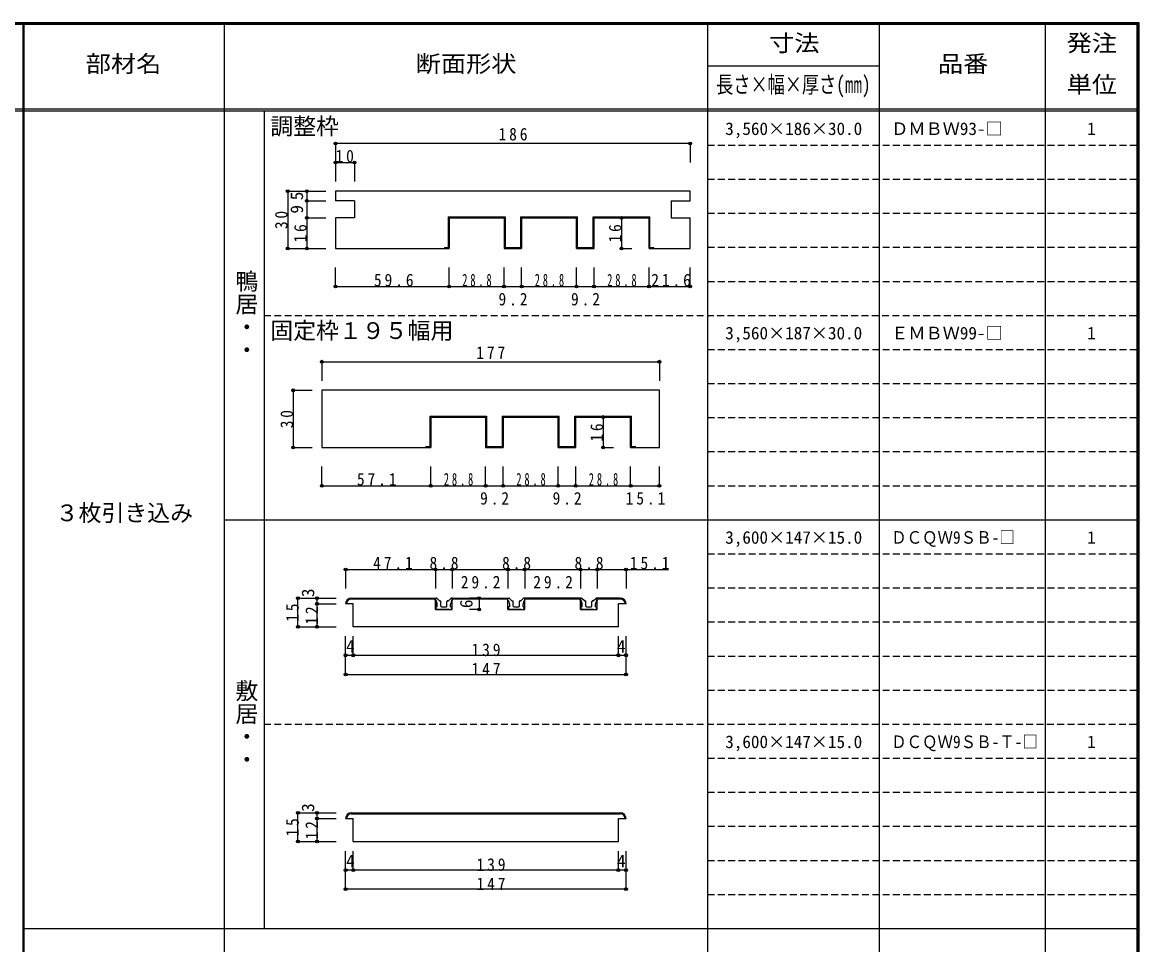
# Model space of a CAD drawing. Units: millimetres, scale not verified. Extents: x -600 to 570, y -431 to 418.
# Drawn here: x -15 to 570, y -66 to 418 of the extents above; entities that cross this region are included whole.
import ezdxf
from ezdxf.enums import TextEntityAlignment as Align

# ---------------------------------------------------------------- set-up
doc = ezdxf.new("R2010")
doc.units = ezdxf.units.MM
doc.header["$LTSCALE"] = 3
doc.header["$PDMODE"] = 32
doc.header["$PDSIZE"] = 1.5
doc.linetypes.add('DASHED1', pattern=[1.8, 1.2, -0.6])
for name, color, linetype in [('0-4', 3, 'Continuous'), ('0-7', 7, 'Continuous'), ('0-A', 7, 'Continuous'), ('0-B', 7, 'Continuous'), ('F-1', 7, 'DASHED1'), ('F-A', 7, 'Continuous')]:
    doc.layers.add(name, color=color, linetype=linetype)
doc.styles.add('@ＭＳ ゴシック', font='')
doc.styles.add('ＭＳ ゴシック', font='')
doc.styles.get('@ＭＳ ゴシック').set_extended_font_data('@MS Gothic')
doc.styles.get('ＭＳ ゴシック').set_extended_font_data('MS Gothic')

msp = doc.modelspace()

# ---------------------------------------------------------------- linework, layer by layer
at = {"layer": '0-4'}
for p, q in [((334.899, 328.989), (148.899, 328.989)), ((148.899, 328.989), (148.899, 323.989)), ((158.899, 323.989), (148.899, 323.989)), ((158.899, 323.989), (158.899, 314.989)), ((324.899, 323.989), (324.899, 314.989)), ((207.999, 315.489), (207.999, 299.489)), ((208.499, 314.989), (237.299, 314.989)), ((208.499, 314.989), (208.499, 298.989)), ((245.999, 315.489), (275.799, 315.489)), ((245.999, 315.489), (245.999, 299.489)), ((246.499, 314.989), (275.299, 314.989)), ((246.499, 314.989), (246.499, 298.989)), ((275.299, 298.989), (275.299, 314.989)), ((275.799, 299.489), (275.799, 315.489)), ((284.499, 314.989), (313.299, 314.989)), ((313.299, 298.989), (313.299, 314.989)), ((313.799, 299.489), (313.799, 315.489)), ((324.899, 314.989), (334.899, 314.989)), ((334.899, 298.989), (334.899, 314.989)), ((148.899, 298.989), (208.499, 298.989)), ((205.999, 299.489), (207.999, 299.489)), ((205.999, 299.489), (205.999, 298.989)), ((313.299, 298.989), (334.899, 298.989)), ((313.799, 299.489), (315.799, 299.489)), ((315.799, 298.989), (315.799, 299.489)), ((198.35, 211.071), (198.35, 195.071)), ((236.35, 211.071), (266.15, 211.071)), ((236.35, 211.071), (236.35, 195.071)), ((266.15, 195.071), (266.15, 211.071)), ((304.15, 195.071), (304.15, 211.071)), ((198.85, 210.571), (227.65, 210.571)), ((198.85, 210.571), (198.85, 194.571)), ((236.85, 210.571), (265.65, 210.571)), ((236.85, 210.571), (236.85, 194.571)), ((265.65, 194.571), (265.65, 210.571)), ((274.85, 210.571), (303.65, 210.571)), ((303.65, 194.571), (303.65, 210.571)), ((141.75, 194.571), (198.85, 194.571)), ((196.35, 195.071), (198.35, 195.071)), ((196.35, 195.071), (196.35, 194.571)), ((303.65, 194.571), (318.75, 194.571)), ((304.15, 195.071), (306.15, 195.071)), ((306.15, 194.571), (306.15, 195.071)), ((158.25, 112.643), (154.25, 112.643)), ((157.25, 115.643), (201.35, 115.643)), ((201.35, 115.143), (157.25, 115.143)), ((158.25, 100.643), (158.25, 112.643)), ((201.35, 109.643), (201.35, 115.643)), ((210.15, 109.643), (210.15, 115.643)), ((210.15, 115.643), (239.35, 115.643)), ((210.15, 109.643), (210.15, 115.202)), ((239.35, 115.143), (210.15, 115.143)), ((239.35, 109.643), (239.35, 115.643)), ((239.35, 109.643), (239.35, 115.143)), ((277.35, 115.643), (248.15, 115.643)), ((248.15, 109.643), (248.15, 115.643)), ((248.15, 109.643), (248.15, 115.143)), ((277.35, 115.143), (248.15, 115.143)), ((277.35, 109.643), (277.35, 115.643)), ((298.25, 115.643), (286.15, 115.643)), ((286.15, 109.643), (286.15, 115.643)), ((286.15, 109.643), (286.15, 115.202)), ((298.25, 115.143), (286.15, 115.143)), ((297.25, 100.643), (297.25, 112.643)), ((301.25, 112.643), (297.25, 112.643)), ((239.35, 109.643), (248.15, 109.643)), ((297.25, 100.643), (158.25, 100.643)), ((154.25, 0.048), (158.25, 0.048)), ((157.25, 3.048), (298.25, 3.048)), ((157.25, 2.548), (298.25, 2.548)), ((158.25, -11.952), (158.25, 0.048)), ((297.25, 0.048), (301.25, 0.048)), ((297.25, -11.952), (297.25, 0.048)), ((158.25, -11.952), (297.25, -11.952))]:
    msp.add_line(p, q, dxfattribs=at)
for points in [[(324.899, 323.989), (334.899, 323.989), (334.899, 328.989)], [(158.899, 314.989), (148.899, 314.989), (148.899, 298.989)], [(207.999, 315.489), (237.799, 315.489), (237.799, 299.489), (245.999, 299.489)], [(237.299, 314.989), (237.299, 298.989), (246.499, 298.989)], [(275.299, 298.989), (284.499, 298.989), (284.499, 314.989)], [(275.799, 299.489), (283.999, 299.489), (283.999, 315.489), (313.799, 315.489)], [(318.75, 194.571), (318.75, 224.571), (141.75, 224.571), (141.75, 194.571)], [(198.35, 211.071), (228.15, 211.071), (228.15, 195.071), (236.35, 195.071)], [(266.15, 195.071), (274.35, 195.071), (274.35, 211.071), (304.15, 211.071)], [(227.65, 210.571), (227.65, 194.571), (236.85, 194.571)], [(265.65, 194.571), (274.85, 194.571), (274.85, 210.571)], [(201.35, 115.202), (201.35, 109.643), (210.15, 109.643)], [(277.35, 115.202), (277.35, 109.643), (286.15, 109.643)]]:
    msp.add_lwpolyline(points, dxfattribs=at)
for centre, radius, start, end in [((157.25, 112.643), 3, 90, 180), ((157.25, 112.643), 2.5, 90, 180), ((298.25, 112.643), 3, 0, 90), ((298.25, 112.643), 2.5, 0, 90), ((157.25, 0.048), 3, 90, 180), ((157.25, 0.048), 2.5, 90, 180), ((298.25, 0.048), 3, 0, 90), ((298.25, 0.048), 2.5, 0, 90)]:
    msp.add_arc(centre, radius, start, end, dxfattribs=at)
at = {"layer": '0-7'}
for p, q in [((201.25, 115.643), (201.793, 115.643)), ((201.25, 114.643), (201.25, 115.643)), ((203.412, 114.231), (202.146, 115.496)), ((202.25, 111.143), (202.25, 112.407)), ((203.624, 114.143), (203.95, 114.143)), ((204.15, 111.443), (204.15, 113.943)), ((207.35, 111.443), (207.35, 113.943)), ((207.876, 114.143), (207.55, 114.143)), ((208.088, 114.231), (209.353, 115.496)), ((209.25, 111.143), (209.25, 112.407)), ((239.25, 115.643), (239.793, 115.643)), ((239.25, 114.643), (239.25, 115.643)), ((241.412, 114.231), (240.146, 115.496)), ((240.25, 111.143), (240.25, 112.407)), ((241.624, 114.143), (241.95, 114.143)), ((242.15, 111.443), (242.15, 113.943)), ((245.35, 111.443), (245.35, 113.943)), ((245.876, 114.143), (245.55, 114.143)), ((246.088, 114.231), (247.353, 115.496)), ((247.25, 111.143), (247.25, 112.407)), ((277.25, 115.643), (277.793, 115.643)), ((277.25, 114.643), (277.25, 115.643)), ((279.412, 114.231), (278.146, 115.496)), ((278.25, 111.143), (278.25, 112.407)), ((279.624, 114.143), (279.95, 114.143)), ((280.15, 111.443), (280.15, 113.943)), ((283.35, 111.443), (283.35, 113.943)), ((283.876, 114.143), (283.55, 114.143)), ((284.088, 114.231), (285.353, 115.496)), ((285.25, 111.143), (285.25, 112.407)), ((201.95, 109.643), (201.464, 110.869)), ((202.25, 111.143), (201.65, 111.143)), ((203.05, 109.643), (201.95, 109.643)), ((203.05, 109.643), (203.25, 109.843)), ((203.25, 109.843), (203.45, 109.643)), ((208.05, 109.643), (203.45, 109.643)), ((205.75, 110.843), (206.05, 111.143)), ((206.05, 111.143), (207.05, 111.143)), ((208.25, 109.843), (208.05, 109.643)), ((208.45, 109.643), (208.25, 109.843)), ((208.45, 109.643), (209.55, 109.643)), ((209.25, 111.143), (209.85, 111.143)), ((209.55, 109.643), (210.036, 110.869)), ((239.95, 109.643), (239.464, 110.869)), ((240.25, 111.143), (239.65, 111.143)), ((241.05, 109.643), (239.95, 109.643)), ((241.05, 109.643), (241.25, 109.843)), ((241.25, 109.843), (241.45, 109.643)), ((246.05, 109.643), (241.45, 109.643)), ((243.75, 110.843), (244.05, 111.143)), ((244.05, 111.143), (245.05, 111.143)), ((246.25, 109.843), (246.05, 109.643)), ((246.45, 109.643), (246.25, 109.843)), ((246.45, 109.643), (247.55, 109.643)), ((247.25, 111.143), (247.85, 111.143)), ((247.55, 109.643), (248.036, 110.869)), ((277.95, 109.643), (277.464, 110.869)), ((278.25, 111.143), (277.65, 111.143)), ((279.05, 109.643), (277.95, 109.643)), ((279.05, 109.643), (279.25, 109.843)), ((279.25, 109.843), (279.45, 109.643)), ((284.05, 109.643), (279.45, 109.643)), ((281.75, 110.843), (282.05, 111.143)), ((282.05, 111.143), (283.05, 111.143)), ((284.25, 109.843), (284.05, 109.643)), ((284.45, 109.643), (284.25, 109.843)), ((284.45, 109.643), (285.55, 109.643)), ((285.25, 111.143), (285.85, 111.143)), ((285.55, 109.643), (286.036, 110.869))]:
    msp.add_line(p, q, dxfattribs=at)
for points in [[(210.25, 114.643), (210.25, 115.643), (209.707, 115.643)], [(248.25, 114.643), (248.25, 115.643), (247.707, 115.643)], [(286.25, 114.643), (286.25, 115.643), (285.707, 115.643)], [(204.45, 111.143), (205.45, 111.143), (205.75, 110.843)], [(242.45, 111.143), (243.45, 111.143), (243.75, 110.843)], [(280.45, 111.143), (281.45, 111.143), (281.75, 110.843)]]:
    msp.add_lwpolyline(points, dxfattribs=at)
for centre, radius, start, end in [((199.25, 112.407), 3, 0, 48.19), ((201.793, 115.143), 0.5, 45, 90), ((203.624, 114.443), 0.3, 225, 270), ((203.95, 113.943), 0.2, 0, 90), ((204.45, 111.443), 0.3, 180, 270), ((207.05, 111.443), 0.3, 270, 0), ((207.55, 113.943), 0.2, 90, 180), ((207.876, 114.443), 0.3, 270, 315), ((212.25, 112.407), 3, 131.81, 180), ((209.707, 115.143), 0.5, 90, 135), ((237.25, 112.407), 3, 0, 48.19), ((239.793, 115.143), 0.5, 45, 90), ((241.624, 114.443), 0.3, 225, 270), ((241.95, 113.943), 0.2, 0, 90), ((242.45, 111.443), 0.3, 180, 270), ((245.05, 111.443), 0.3, 270, 0), ((245.55, 113.943), 0.2, 90, 180), ((245.876, 114.443), 0.3, 270, 315), ((250.25, 112.407), 3, 131.81, 180), ((247.707, 115.143), 0.5, 90, 135), ((275.25, 112.407), 3, 0, 48.19), ((277.793, 115.143), 0.5, 45, 90), ((279.624, 114.443), 0.3, 225, 270), ((279.95, 113.943), 0.2, 0, 90), ((280.45, 111.443), 0.3, 180, 270), ((283.05, 111.443), 0.3, 270, 0), ((283.55, 113.943), 0.2, 90, 180), ((283.876, 114.443), 0.3, 270, 315), ((288.25, 112.407), 3, 131.81, 180), ((285.707, 115.143), 0.5, 90, 135), ((201.65, 110.943), 0.2, 90, 201.616), ((209.85, 110.943), 0.2, 338.384, 90), ((239.65, 110.943), 0.2, 90, 201.616), ((247.85, 110.943), 0.2, 338.384, 90), ((277.65, 110.943), 0.2, 90, 201.616), ((285.85, 110.943), 0.2, 338.384, 90)]:
    msp.add_arc(centre, radius, start, end, dxfattribs=at)
at = {"layer": '0-B', "color": 4}
for p, q in [((334.899, 353.989), (148.899, 353.989)), ((148.899, 353.989), (148.899, 343.989)), ((334.899, 353.989), (334.899, 343.989)), ((148.899, 343.989), (158.899, 343.989)), ((148.899, 343.989), (148.899, 333.989)), ((158.899, 343.989), (158.899, 333.989)), ((123.899, 328.989), (143.899, 328.989)), ((123.899, 328.989), (123.899, 298.989)), ((133.899, 328.989), (133.899, 323.989)), ((133.899, 323.989), (143.899, 323.989)), ((133.899, 323.989), (133.899, 314.989)), ((133.899, 314.989), (143.899, 314.989)), ((133.899, 314.989), (133.899, 298.989)), ((298.899, 314.989), (298.899, 298.989)), ((298.899, 314.989), (304.299, 314.989)), ((123.899, 298.989), (143.899, 298.989)), ((298.899, 298.989), (304.299, 298.989)), ((148.899, 278.989), (148.899, 288.989)), ((208.499, 278.989), (208.499, 288.989)), ((237.299, 278.989), (237.299, 288.989)), ((246.499, 278.989), (246.499, 288.989)), ((275.299, 278.989), (275.299, 288.989)), ((284.499, 278.989), (284.499, 288.989)), ((313.299, 278.989), (313.299, 288.989)), ((334.899, 278.989), (334.899, 288.989)), ((148.899, 278.989), (208.499, 278.989)), ((208.499, 278.989), (237.299, 278.989)), ((237.299, 278.989), (246.499, 278.989)), ((246.499, 278.989), (275.299, 278.989)), ((275.299, 278.989), (284.499, 278.989)), ((284.499, 278.989), (313.299, 278.989)), ((313.299, 278.989), (334.899, 278.989)), ((141.75, 239.571), (318.75, 239.571)), ((141.75, 239.571), (141.75, 229.571)), ((318.75, 239.571), (318.75, 229.571)), ((126.75, 224.571), (126.75, 194.571)), ((126.75, 224.571), (136.75, 224.571)), ((289.25, 210.571), (289.25, 194.571)), ((289.25, 210.571), (294.65, 210.571)), ((126.75, 194.571), (136.75, 194.571)), ((289.25, 194.571), (294.65, 194.571)), ((141.75, 174.571), (141.75, 184.571)), ((198.85, 174.571), (198.85, 184.571)), ((227.65, 174.571), (227.65, 184.571)), ((236.85, 174.571), (236.85, 184.571)), ((265.65, 174.571), (265.65, 184.571)), ((274.85, 174.571), (274.85, 184.571)), ((303.65, 174.571), (303.65, 184.571)), ((318.75, 174.571), (318.75, 184.571)), ((141.75, 174.571), (198.85, 174.571)), ((198.85, 174.571), (227.65, 174.571)), ((227.65, 174.571), (236.85, 174.571)), ((236.85, 174.571), (265.65, 174.571)), ((265.65, 174.571), (274.85, 174.571)), ((274.85, 174.571), (303.65, 174.571)), ((303.65, 174.571), (318.75, 174.571)), ((154.25, 130.643), (154.25, 120.643)), ((154.25, 130.643), (201.35, 130.643)), ((201.35, 130.643), (201.35, 120.643)), ((201.35, 130.643), (210.15, 130.643)), ((210.15, 130.643), (210.15, 120.643)), ((210.15, 130.643), (239.35, 130.643)), ((239.35, 130.643), (239.35, 120.643)), ((239.35, 130.643), (248.15, 130.643)), ((248.15, 130.643), (248.15, 120.643)), ((248.15, 130.643), (277.35, 130.643)), ((277.35, 130.643), (277.35, 120.643)), ((277.35, 130.643), (286.15, 130.643)), ((286.15, 130.643), (286.15, 120.643)), ((286.15, 130.643), (323.5, 130.643)), ((301.25, 130.643), (301.25, 120.643)), ((129.25, 115.643), (149.25, 115.643)), ((129.25, 100.643), (129.25, 115.643)), ((139.25, 112.643), (139.25, 115.643)), ((139.25, 100.643), (139.25, 112.643)), ((139.25, 112.643), (149.25, 112.643)), ((224.25, 115.643), (219.25, 115.643)), ((224.25, 115.643), (224.25, 109.643)), ((224.25, 109.643), (219.25, 109.643)), ((129.25, 100.643), (149.25, 100.643)), ((154.25, 75.643), (154.25, 95.643)), ((158.25, 85.643), (158.25, 95.643)), ((297.25, 85.643), (297.25, 95.643)), ((301.25, 75.643), (301.25, 95.643)), ((154.25, 85.643), (158.25, 85.643)), ((158.25, 85.643), (297.25, 85.643)), ((297.25, 85.643), (301.25, 85.643)), ((154.25, 75.643), (301.25, 75.643)), ((129.25, 3.048), (149.25, 3.048)), ((129.25, -11.952), (129.25, 3.048)), ((139.25, 0.048), (139.25, 3.048)), ((139.25, -11.952), (139.25, 0.048)), ((139.25, 0.048), (149.25, 0.048)), ((129.25, -11.952), (149.25, -11.952)), ((154.25, -36.952), (154.25, -16.952)), ((158.25, -26.952), (158.25, -16.952)), ((297.25, -26.952), (297.25, -16.952)), ((301.25, -36.952), (301.25, -16.952)), ((158.25, -26.952), (154.25, -26.952)), ((297.25, -26.952), (158.25, -26.952)), ((301.25, -26.952), (297.25, -26.952)), ((301.25, -36.952), (154.25, -36.952))]:
    msp.add_line(p, q, dxfattribs=at)
at = {"layer": '0-B'}
for p in [(148.899, 353.989), (334.899, 353.989), (148.899, 343.989), (158.899, 343.989), (123.899, 328.989), (133.899, 328.989), (133.899, 323.989), (133.899, 314.989), (298.899, 314.989), (123.899, 298.989), (133.899, 298.989), (298.899, 298.989), (148.899, 278.989), (208.499, 278.989), (237.299, 278.989), (246.499, 278.989), (275.299, 278.989), (284.499, 278.989), (313.299, 278.989), (334.899, 278.989), (141.75, 239.571), (318.75, 239.571), (126.75, 224.571), (289.25, 210.571), (126.75, 194.571), (289.25, 194.571), (141.75, 174.571), (198.85, 174.571), (227.65, 174.571), (236.85, 174.571), (265.65, 174.571), (274.85, 174.571), (303.65, 174.571), (318.75, 174.571), (154.25, 130.643), (201.35, 130.643), (210.15, 130.643), (239.35, 130.643), (248.15, 130.643), (277.35, 130.643), (286.15, 130.643), (301.25, 130.643), (129.25, 115.643), (139.25, 115.643), (139.25, 112.643), (224.25, 115.643), (224.25, 109.643), (129.25, 100.643), (139.25, 100.643), (154.25, 85.643), (158.25, 85.643), (297.25, 85.643), (301.25, 85.643), (154.25, 75.643), (301.25, 75.643), (129.25, 3.048), (139.25, 3.048), (139.25, 0.048), (129.25, -11.952), (139.25, -11.952), (154.25, -26.952), (158.25, -26.952), (297.25, -26.952), (301.25, -26.952), (154.25, -36.952), (301.25, -36.952)]:
    msp.add_point(p, dxfattribs=at)
at = {"layer": 'F-1', "color": 6, "linetype": 'Continuous'}
for p, q in [((-600, 417), (570, 417)), ((-600, 416.5), (570, 416.5)), ((-15, 417.5), (-15, -379.5)), ((-14.5, 417.505), (-14.5, -379.5)), ((569, 417.5), (569, -420.5)), ((569.5, 417.5), (569.5, -420.5)), ((570, 372), (-600, 372)), ((570, 371), (-600, 371))]:
    msp.add_line(p, q, dxfattribs=at)
at = {"layer": 'F-1', "linetype": 'Continuous'}
for p, q in [((90.5, 416.5), (90.5, -379.5)), ((344, 417.5), (344, -379)), ((434, 417.5), (434, -379.505)), ((521, 417.5), (521, -379.505)), ((344, 394.745), (434, 394.745)), ((111.5, 371), (111.5, -57.571)), ((90.5, 156.714), (569, 156.714)), ((-14.5, -57.571), (569, -57.571))]:
    msp.add_line(p, q, dxfattribs=at)
at = {"layer": 'F-1'}
for p, q in [((344, 353.143), (569, 353.143)), ((344, 335.286), (569, 335.286)), ((344, 317.429), (569, 317.429)), ((344, 299.571), (569, 299.571)), ((344, 281.714), (569, 281.714)), ((111.5, 263.857), (569, 263.857)), ((344, 246), (569, 246)), ((344, 228.143), (569, 228.143)), ((344, 210.286), (569, 210.286)), ((344, 192.429), (569, 192.429)), ((344, 174.571), (569, 174.571)), ((344, 138.857), (569, 138.857)), ((344, 121), (569, 121)), ((344, 103.143), (569, 103.143)), ((344, 85.286), (569, 85.286)), ((344, 67.429), (569, 67.429)), ((111.5, 49.571), (569, 49.571)), ((344, 31.714), (569, 31.714)), ((344, 13.857), (569, 13.857)), ((344, -4), (569, -4)), ((344, -21.857), (569, -21.857)), ((344, -39.714), (569, -39.714))]:
    msp.add_line(p, q, dxfattribs=at)
at = {"layer": 'F-1', "color": 6, "linetype": 'Continuous'}
msp.add_lwpolyline([(-600, 417.5), (570, 417.5), (570, -420.5)], dxfattribs=at)

# ---------------------------------------------------------------- texts
at = {"layer": '0-A', "style": 'ＭＳ ゴシック'}
for s, height, p in [('調整枠', 8.798, (114.75, 356)), ('3,560×186×30.0', 6.598, (353.25, 356.455)), ('ＤＭＢＷ93-□', 6.598, (440.25, 356.455)), ('1', 6.598, (543, 356.455)), ('固定枠１９５幅用', 8.798, (114.75, 248.857)), ('3,560×187×30.0', 6.598, (353.25, 249.313)), ('ＥＭＢＷ99-□', 6.598, (440.25, 249.313)), ('1', 6.598, (543, 249.313)), ('３枚引き込み', 8.798, (2.25, 153.286)), ('3,600×147×15.0', 6.598, (353.25, 142.17)), ('1', 6.598, (543, 142.17)), ('3,600×147×15.0', 6.598, (353.25, 35.027)), ('1', 6.598, (543, 35.027))]:
    msp.add_text(s, height=height, dxfattribs=at).set_placement(p, align=Align.BOTTOM_LEFT)
at = {"layer": '0-A', "style": '@ＭＳ ゴシック'}
for s, p in [('鴨居・・', (95.25, 287.857)), ('敷居・・', (95.25, 73.143))]:
    msp.add_text(s, height=8.798, rotation=270, dxfattribs=at).set_placement(p, align=Align.BOTTOM_LEFT)
at = {"layer": '0-A', "style": 'ＭＳ ゴシック', "width": 0.9}
for s, p in [('ＤＣＱＷ9ＳＢ-□', (440.25, 142.17)), ('ＤＣＱＷ9ＳＢ-Ｔ-□', (440.25, 35.027))]:
    msp.add_text(s, height=6.598, dxfattribs=at).set_placement(p, align=Align.BOTTOM_LEFT)
at = {"layer": '0-B', "style": 'ＭＳ ゴシック'}
for s, p in [('5', (133.899, 324.239)), ('9', (133.899, 317.239)), ('3', (139.75, 116.179)), ('6', (222.75, 110.393)), ('3', (139.75, 3.584))]:
    msp.add_text(s, height=6.598, rotation=90, dxfattribs=at).set_placement(p, align=Align.BOTTOM_LEFT)
for p in [(154.5, 85.143), (296.5, 85.143), (154.5, -27.452), (296.5, -27.452)]:
    msp.add_text('4', height=6.598, dxfattribs=at).set_placement(p, align=Align.BOTTOM_LEFT)
at = {"layer": '0-B', "char_height": 6.598, "attachment_point": 7, "style": 'ＭＳ ゴシック'}
for s, insert in [('\\T1.38;\\W0.9;186', (234.399, 355.489)), ('\\T1.36;\\W0.9;10', (149.024, 343.989)), ('\\T1.38;\\W0.9;59.6', (169.074, 278.989)), ('\\T1.57;\\W0.6;28.8', (215.399, 278.989)), ('\\T1.57;\\W0.6;28.8', (253.399, 278.989)), ('\\T1.57;\\W0.6;28.8', (291.399, 278.989)), ('\\T1.38;\\W0.9;21.6', (314.474, 278.989)), ('\\T1.38;\\W0.9;9.2', (234.399, 268.989)), ('\\T1.38;\\W0.9;9.2', (272.399, 268.989)), ('\\T1.38;\\W0.9;177', (222.75, 241.071)), ('\\T1.38;\\W0.9;57.1', (160.175, 174.571)), ('\\T1.57;\\W0.6;28.8', (205.75, 174.571)), ('\\T1.57;\\W0.6;28.8', (243.75, 174.571)), ('\\T1.57;\\W0.6;28.8', (281.75, 174.571)), ('\\T1.38;\\W0.9;9.2', (224.75, 164.571)), ('\\T1.38;\\W0.9;9.2', (262.75, 164.571)), ('\\T1.38;\\W0.9;15.1', (301.075, 164.571)), ('\\T1.38;\\W0.9;47.1', (168.675, 130.643)), ('\\T1.38;\\W0.9;8.8', (198.25, 130.643)), ('\\T1.38;\\W0.9;8.8', (236.25, 130.643)), ('\\T1.38;\\W0.9;8.8', (274.25, 130.643)), ('\\T1.38;\\W0.9;15.1', (303.25, 130.643)), ('\\T1.38;\\W0.9;29.2', (214.625, 120.643)), ('\\T1.38;\\W0.9;29.2', (252.625, 120.643)), ('\\T1.38;\\W0.9;139', (220.25, 85.143)), ('\\T1.38;\\W0.9;147', (220.25, 75.143)), ('\\T1.38;\\W0.9;139', (222.875, -27.452)), ('\\T1.38;\\W0.9;147', (222.875, -37.452))]:
    msp.add_mtext(s, dxfattribs=dict(at, insert=insert))
at = {"layer": '0-B', "char_height": 6.598, "attachment_point": 7, "rotation": 90, "style": 'ＭＳ ゴシック'}
for s, insert in [('\\T1.36;\\W0.9;30', (123.899, 309.114)), ('\\T1.36;\\W0.9;16', (133.899, 302.114)), ('\\T1.36;\\W0.9;16', (298.899, 302.114)), ('\\T1.36;\\W0.9;30', (126.75, 204.696)), ('\\T1.36;\\W0.9;16', (289.25, 197.696)), ('\\T1.36;\\W0.9;15', (129.75, 103.268)), ('\\T1.36;\\W0.9;12', (139.75, 101.768)), ('\\T1.36;\\W0.9;15', (129.75, -9.327)), ('\\T1.36;\\W0.9;12', (139.75, -10.827))]:
    msp.add_mtext(s, dxfattribs=dict(at, insert=insert))
at = {"layer": 'F-1', "style": 'ＭＳ ゴシック'}
for s, width, p in [('寸法', 1.1, (376.25, 399.62)), ('発注', 1.1, (532.25, 399.62)), ('品番', 1.1, (464.75, 388.745)), ('長さ×幅×厚さ(㎜)', 0.75, (348.5, 377.875)), ('単位', 1.1, (532.25, 377.87))]:
    msp.add_text(s, height=8.798, dxfattribs=dict(at, width=width)).set_placement(p, align=Align.BOTTOM_LEFT)
at = {"layer": 'F-A', "style": 'ＭＳ ゴシック', "width": 1.1}
for s, p in [('部材名', (18, 388.75)), ('断面形状', (191, 388.75))]:
    msp.add_text(s, height=8.798, dxfattribs=at).set_placement(p, align=Align.BOTTOM_LEFT)

doc.saveas('drawing.dxf')
